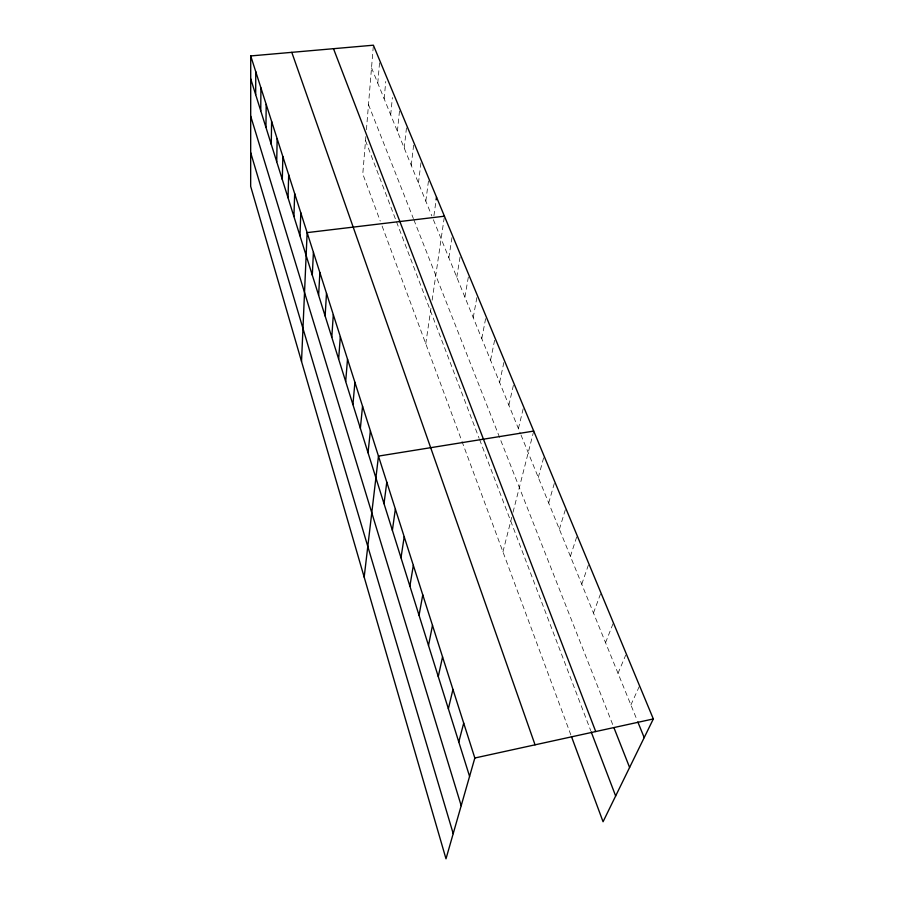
<?xml version="1.0" encoding="UTF-8"?>
<svg xmlns="http://www.w3.org/2000/svg" width="904" height="904" viewBox="0 0 904 904"><rect width="100%" height="100%" fill="white"/><g stroke="black" fill="none" stroke-linecap="round" stroke-linejoin="round"><path stroke-width="0.68" stroke-dasharray="4.52 3.39" d="M365.86 136.56L362.786 173.986L380.234 221.028M366.425 129.713L373.273 46.533M377.77 83.1L379.623 61.834M384.155 98.785L385.759 81.484M390.686 114.842L392.392 97.53M397.376 131.283L399.602 109.96M404.224 148.109L406.585 126.797M411.252 165.353L413.896 142.708M418.439 183.026L421.083 161.714M425.818 201.14L428.609 179.851M433.931 215.728L436.135 199.773M425.761 343.746L430.948 308.32M432.135 300.218L444.44 216.203M448.847 257.73L452.328 235.209M456.769 277.178L460.43 254.702M464.893 297.122L468.747 274.714M473.221 317.598L477.289 295.269M481.775 338.616L485.81 317.677M490.567 360.21L495.064 338.051M499.596 382.381L504.33 360.346M508.873 405.161L513.54 384.629M518.41 428.598L523.642 406.823M502.94 551.813L511.732 517.337M513.031 512.252L533.722 431.084M538.309 477.481L544.095 456.057M548.694 502.997L554.401 483.098M559.384 529.269L565.791 508.263M570.401 556.333L577.136 535.575M581.758 584.233L588.402 565.034M593.476 613.002L600.923 592.809M605.556 642.676L613.387 622.811M618.02 673.299L625.715 655.106M630.902 704.928L639.569 685.831M371.521 67.777L431.863 215.999M433.378 219.717L520.467 433.66M520.986 434.937L637.286 720.624M368.493 104.593L413.388 218.576M413.885 219.83L612.946 725.177M365.532 140.662L479.165 438.395M479.651 439.672L590.707 730.613M382.109 226.068L461.526 440.18M462 441.468L571 735.314"/><path stroke-width="1.36" d="M250.724 55.935L250.668 186.36L446 858.8L474.837 758.004L250.724 55.935L373.386 45.2L653.332 718.94L603.058 821.736L571.486 736.624M255.674 94.626L255.764 71.71M260.748 110.796L260.917 87.857M265.945 127.351L266.194 104.401M271.268 144.312L271.607 121.362M276.714 161.703L277.155 138.741M282.308 179.512L282.85 156.561M288.037 197.773L288.681 174.845M293.913 216.508L294.67 193.603M299.947 235.729L300.817 212.858M301.529 361.419L307.134 232.622L444.44 216.203M312.298 275.11L313.417 252.329M318.626 295.269L319.869 272.556M325.124 315.959L326.502 293.325M331.791 337.215L333.316 314.671M338.638 359.057L340.322 336.604M345.678 381.488L347.52 359.148M352.922 404.563L354.922 382.347M360.368 428.281L362.549 406.224M368.018 452.689L370.391 430.79M364.176 577.114L378.471 456.102L533.722 431.084M384.019 503.675L386.788 482.171M436.135 199.773L436.508 197.117M392.381 530.32L395.364 509.042M400.992 557.779L404.212 536.761M409.885 586.097L413.343 565.362M419.049 615.308L422.767 594.877M428.507 645.456L432.496 625.365M438.27 676.587L442.553 656.869M448.361 708.747L452.949 689.436M458.791 741.992L463.707 723.132M474.837 758.004L653.332 718.94M637.817 721.923L644.202 737.607M613.963 727.765L629.602 767.462M333.497 48.692L595.725 731.551M591.193 731.901L615.658 795.983M291.789 52.342L535.055 744.828M250.713 78.84L469.583 776.378M250.702 116.153L461.198 805.69M250.69 152.663L453.209 833.635"/></g></svg>
